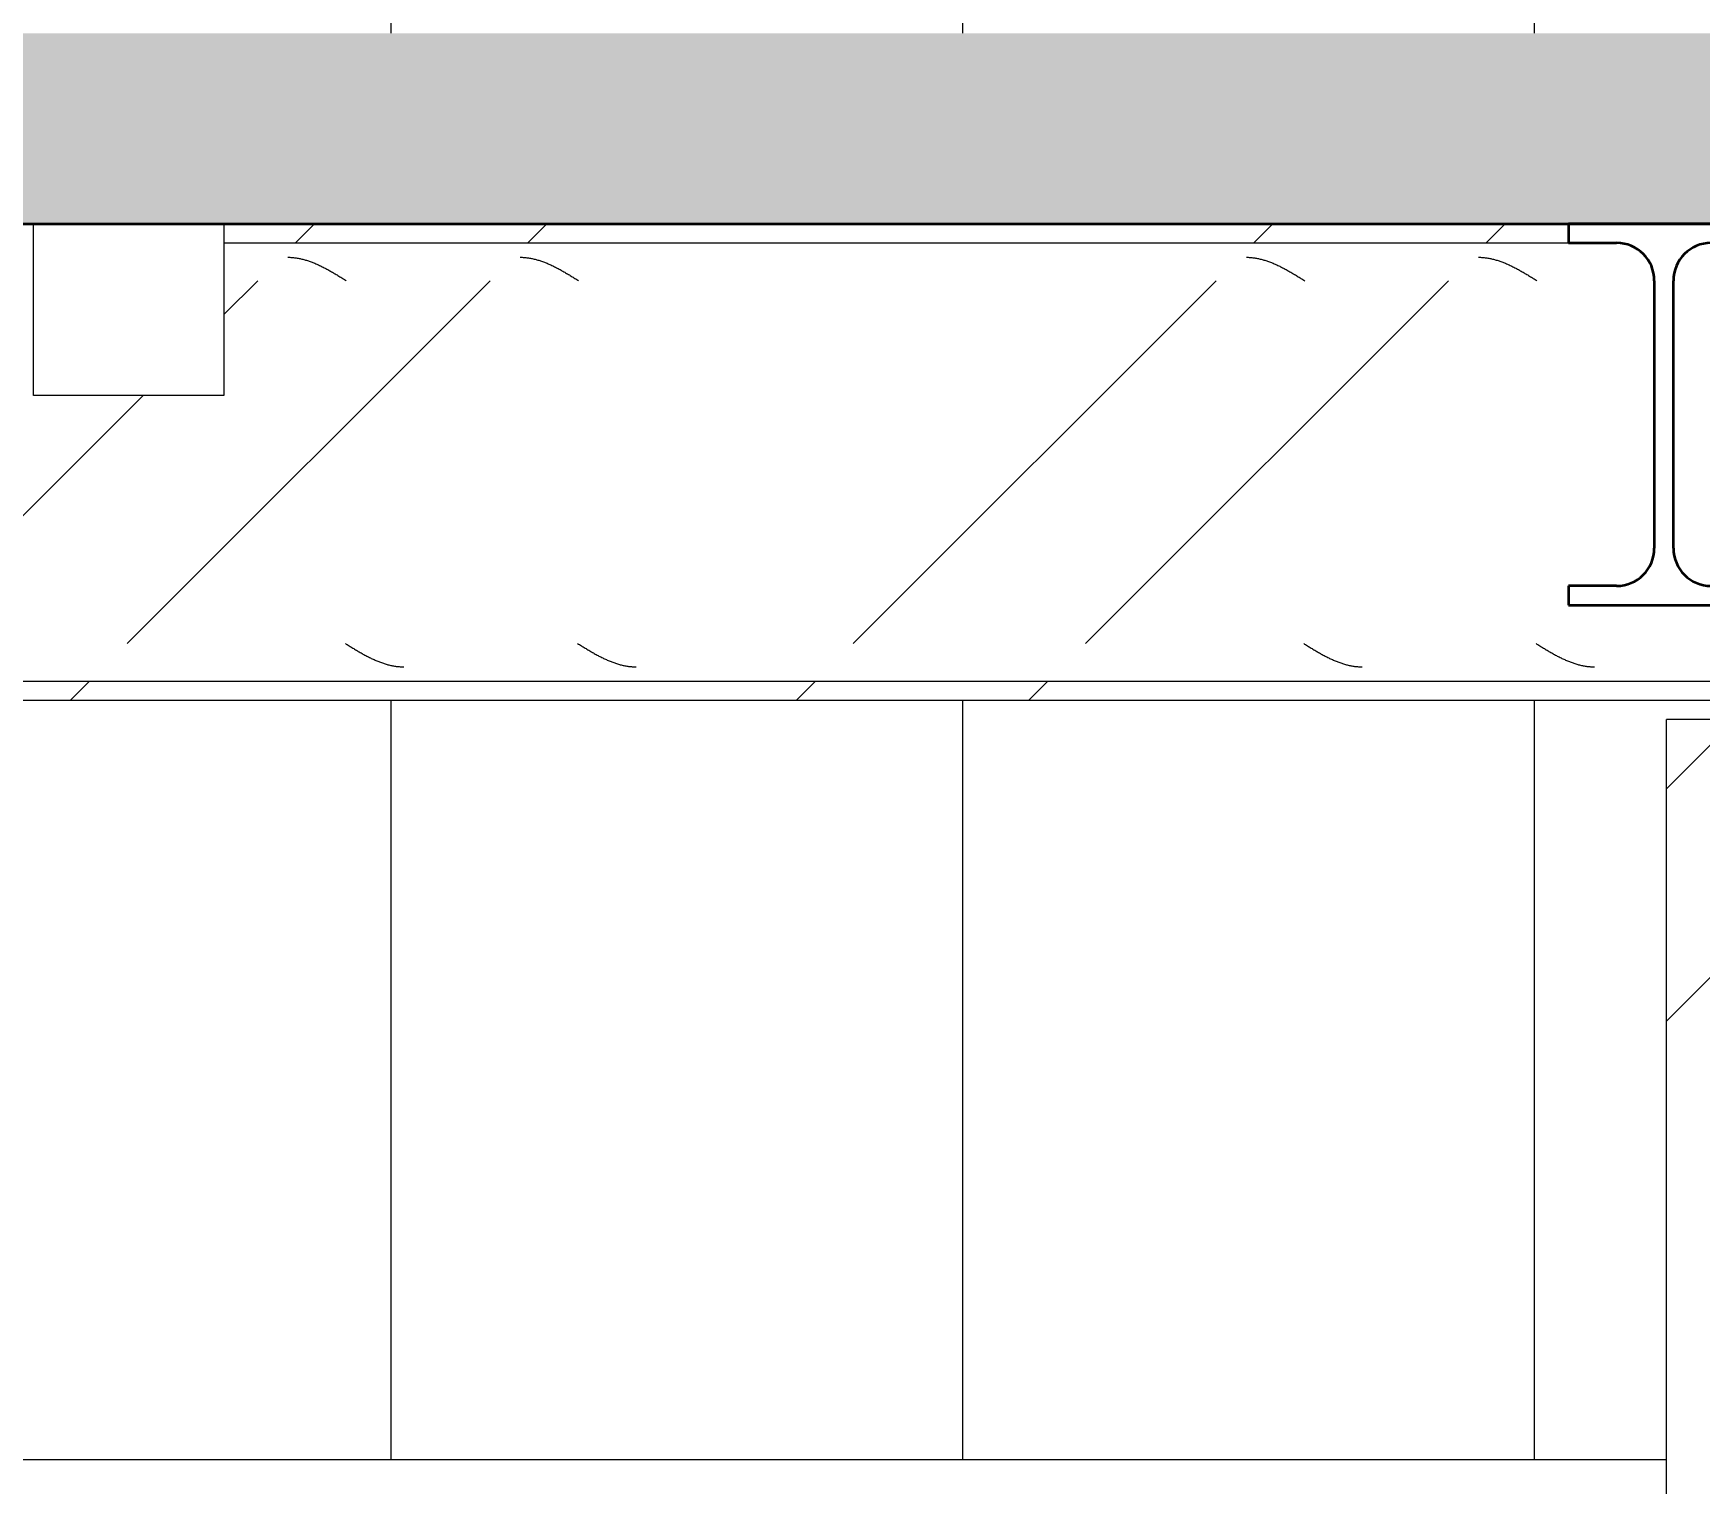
# Model space of a CAD drawing. Header units: centimetres. Extents: x 710 to 12582, y -437 to 1921.
# Drawn here: x 10196.1 to 10283.5, y 312.8 to 388.9 of the extents above; entities that cross this region are included whole.
import ezdxf

# ---------------------------------------------------------------- set-up
doc = ezdxf.new("R2010")
doc.units = ezdxf.units.CM
for name, color, linetype, lineweight in [('A-ANNO-DIMS', 7, 'Continuous', 9), ('A-ANNO-DIMS-100', 7, 'Continuous', 9), ('A-DOOR', 7, 'Continuous', 9), ('A-DOOR-FRAM', 7, 'Continuous', 9), ('A-FLOR', 7, 'Continuous', 9), ('A-FLOR-PATT', 7, 'Continuous', 35), ('A-WALL-PATT', 7, 'Continuous', 35), ('E-LITE-EQPM', 7, 'Continuous', 9), ('S-BEAM', 7, 'Continuous', 9), ('S-COLS', 7, 'Continuous', 9)]:
    doc.layers.add(name, color=color, linetype=linetype, lineweight=lineweight)
doc.styles.add('Century Gothic_1', font='GOTHIC.TTF', dxfattribs={"height": 15})
doc.dimstyles.new('FCA_N_Cotas_E100', dxfattribs={"dimscale": 30.48, "dimtxt": 15.662524, "dimasz": 0.492126, "dimexe": 0.656168, "dimexo": 0.656168, "dimgap": 0.032808, "dimtad": 1, "dimlfac": 0.01, "dimrnd": 0.01, "dimzin": 0, "dimdsep": 46, "dimtxsty": 'Century Gothic_1', "dimblk1": 'OBLIQUE', "dimblk2": 'OBLIQUE', "dimsah": 1, "dimcen": 0.09, "dimdle": 0.656168, "dimazin": 2, "dimtfac": 1, "dimtdec": 4, "dimtix": 1, "dimtmove": 0, "dimatfit": 3, "dimfxl": 1, "dimtvp": 1, "dimtolj": 1, "dimtzin": 0, "dimarcsym": 2})
pattern_1 = [(45, (-4995.467, 712), (-25.14472, 25.14472), []), (45, (-4995.467, 750.1), (-25.14472, 25.14472), [])]

# ---------------------------------------------------------------- blocks, each defined once
blk = doc.blocks.new('FP_23-Sección 5')
at = {"layer": 'S-BEAM', "color": 9, "true_color": 0xc0c0c0}
for p, q in [((-9620.853, 377.107), (-9620.805, 377.106)), ((-9620.805, 377.106), (-9620.756, 377.104)), ((-9620.756, 377.104), (-9620.707, 377.101)), ((-9620.707, 377.101), (-9620.659, 377.098)), ((-9620.659, 377.098), (-9620.61, 377.094)), ((-9620.61, 377.094), (-9620.562, 377.089)), ((-9620.562, 377.089), (-9620.513, 377.084)), ((-9620.513, 377.084), (-9620.464, 377.078)), ((-9620.464, 377.078), (-9620.416, 377.071)), ((-9620.416, 377.071), (-9620.367, 377.063)), ((-9620.367, 377.063), (-9620.319, 377.054)), ((-9620.319, 377.054), (-9620.27, 377.045)), ((-9620.27, 377.045), (-9620.221, 377.036)), ((-9620.221, 377.036), (-9620.173, 377.025)), ((-9620.173, 377.025), (-9620.124, 377.014)), ((-9620.124, 377.014), (-9620.076, 377.002)), ((-9620.076, 377.002), (-9620.027, 376.989)), ((-9620.027, 376.989), (-9619.978, 376.976)), ((-9619.978, 376.976), (-9619.93, 376.962)), ((-9619.93, 376.962), (-9619.881, 376.948)), ((-9619.881, 376.948), (-9619.833, 376.933)), ((-9619.833, 376.933), (-9619.784, 376.917)), ((-9619.784, 376.917), (-9619.735, 376.9)), ((-9619.735, 376.9), (-9619.687, 376.883)), ((-9619.687, 376.883), (-9619.638, 376.866)), ((-9608.664, 377.107), (-9608.615, 377.106)), ((-9608.615, 377.106), (-9608.567, 377.104)), ((-9608.567, 377.104), (-9608.518, 377.101)), ((-9608.518, 377.101), (-9608.469, 377.098)), ((-9608.469, 377.098), (-9608.421, 377.094)), ((-9608.421, 377.094), (-9608.372, 377.089)), ((-9608.372, 377.089), (-9608.324, 377.084)), ((-9608.324, 377.084), (-9608.275, 377.078)), ((-9608.275, 377.078), (-9608.226, 377.071)), ((-9608.226, 377.071), (-9608.178, 377.063)), ((-9608.178, 377.063), (-9608.129, 377.054)), ((-9608.129, 377.054), (-9608.081, 377.045)), ((-9608.081, 377.045), (-9608.032, 377.036)), ((-9608.032, 377.036), (-9607.983, 377.025)), ((-9607.983, 377.025), (-9607.935, 377.014)), ((-9607.935, 377.014), (-9607.886, 377.002)), ((-9607.886, 377.002), (-9607.838, 376.989)), ((-9607.838, 376.989), (-9607.789, 376.976)), ((-9607.789, 376.976), (-9607.74, 376.962)), ((-9607.74, 376.962), (-9607.692, 376.948)), ((-9607.692, 376.948), (-9607.643, 376.933)), ((-9607.643, 376.933), (-9607.595, 376.917)), ((-9607.595, 376.917), (-9607.546, 376.9)), ((-9607.546, 376.9), (-9607.497, 376.883)), ((-9607.497, 376.883), (-9607.449, 376.866)), ((-9570.564, 377.107), (-9570.515, 377.106)), ((-9570.515, 377.106), (-9570.467, 377.104)), ((-9570.467, 377.104), (-9570.418, 377.101)), ((-9570.418, 377.101), (-9570.369, 377.098)), ((-9570.369, 377.098), (-9570.321, 377.094)), ((-9570.321, 377.094), (-9570.272, 377.089)), ((-9570.272, 377.089), (-9570.224, 377.084)), ((-9570.224, 377.084), (-9570.175, 377.078)), ((-9570.175, 377.078), (-9570.126, 377.071)), ((-9570.126, 377.071), (-9570.078, 377.063)), ((-9570.078, 377.063), (-9570.029, 377.054)), ((-9570.029, 377.054), (-9569.981, 377.045)), ((-9569.981, 377.045), (-9569.932, 377.036)), ((-9569.932, 377.036), (-9569.883, 377.025)), ((-9569.883, 377.025), (-9569.835, 377.014)), ((-9569.835, 377.014), (-9569.786, 377.002)), ((-9569.786, 377.002), (-9569.738, 376.989)), ((-9569.738, 376.989), (-9569.689, 376.976)), ((-9569.689, 376.976), (-9569.64, 376.962)), ((-9569.64, 376.962), (-9569.592, 376.948)), ((-9569.592, 376.948), (-9569.543, 376.933)), ((-9569.543, 376.933), (-9569.495, 376.917)), ((-9569.495, 376.917), (-9569.446, 376.9)), ((-9569.446, 376.9), (-9569.397, 376.883)), ((-9569.397, 376.883), (-9569.349, 376.866)), ((-9558.374, 377.107), (-9558.326, 377.106)), ((-9558.326, 377.106), (-9558.277, 377.104)), ((-9558.277, 377.104), (-9558.229, 377.101)), ((-9558.229, 377.101), (-9558.18, 377.098)), ((-9558.18, 377.098), (-9558.131, 377.094)), ((-9558.131, 377.094), (-9558.083, 377.089)), ((-9558.083, 377.089), (-9558.034, 377.084)), ((-9558.034, 377.084), (-9557.986, 377.078)), ((-9557.986, 377.078), (-9557.937, 377.071)), ((-9557.937, 377.071), (-9557.888, 377.063)), ((-9557.888, 377.063), (-9557.84, 377.054)), ((-9557.84, 377.054), (-9557.791, 377.045)), ((-9557.791, 377.045), (-9557.743, 377.036)), ((-9557.743, 377.036), (-9557.694, 377.025)), ((-9557.694, 377.025), (-9557.645, 377.014)), ((-9557.645, 377.014), (-9557.597, 377.002)), ((-9557.597, 377.002), (-9557.548, 376.989)), ((-9557.548, 376.989), (-9557.5, 376.976)), ((-9557.5, 376.976), (-9557.451, 376.962)), ((-9557.451, 376.962), (-9557.402, 376.948)), ((-9557.402, 376.948), (-9557.354, 376.933)), ((-9557.354, 376.933), (-9557.305, 376.917)), ((-9557.305, 376.917), (-9557.257, 376.9)), ((-9557.257, 376.9), (-9557.208, 376.883)), ((-9557.208, 376.883), (-9557.159, 376.866)), ((-9619.638, 376.866), (-9619.59, 376.847)), ((-9619.59, 376.847), (-9619.541, 376.829)), ((-9619.541, 376.829), (-9619.492, 376.809)), ((-9619.492, 376.809), (-9619.444, 376.789)), ((-9619.444, 376.789), (-9619.395, 376.769)), ((-9619.395, 376.769), (-9619.347, 376.748)), ((-9619.347, 376.748), (-9619.298, 376.726)), ((-9619.298, 376.726), (-9619.25, 376.704)), ((-9619.25, 376.704), (-9619.201, 376.681)), ((-9619.201, 376.681), (-9619.152, 376.658)), ((-9619.152, 376.658), (-9619.104, 376.635)), ((-9619.104, 376.635), (-9619.055, 376.611)), ((-9619.055, 376.611), (-9619.007, 376.586)), ((-9619.007, 376.586), (-9618.958, 376.561)), ((-9618.958, 376.561), (-9618.909, 376.536)), ((-9618.909, 376.536), (-9618.861, 376.51)), ((-9618.861, 376.51), (-9618.812, 376.484)), ((-9618.812, 376.484), (-9618.764, 376.458)), ((-9618.764, 376.458), (-9618.715, 376.431)), ((-9618.715, 376.431), (-9618.666, 376.404)), ((-9618.666, 376.404), (-9618.618, 376.377)), ((-9618.618, 376.377), (-9618.569, 376.349)), ((-9618.569, 376.349), (-9618.521, 376.321)), ((-9618.521, 376.321), (-9618.472, 376.293)), ((-9618.472, 376.293), (-9618.423, 376.264)), ((-9618.423, 376.264), (-9618.375, 376.235)), ((-9618.375, 376.235), (-9618.326, 376.206)), ((-9618.326, 376.206), (-9618.278, 376.177)), ((-9618.278, 376.177), (-9618.229, 376.148)), ((-9618.229, 376.148), (-9618.18, 376.119)), ((-9618.18, 376.119), (-9618.132, 376.089)), ((-9618.132, 376.089), (-9618.083, 376.059)), ((-9618.083, 376.059), (-9618.035, 376.029)), ((-9618.035, 376.029), (-9617.986, 375.999)), ((-9617.986, 375.999), (-9617.937, 375.969)), ((-9607.449, 376.866), (-9607.4, 376.847)), ((-9607.4, 376.847), (-9607.352, 376.829)), ((-9607.352, 376.829), (-9607.303, 376.809)), ((-9607.303, 376.809), (-9607.254, 376.789)), ((-9607.254, 376.789), (-9607.206, 376.769)), ((-9607.206, 376.769), (-9607.157, 376.748)), ((-9607.157, 376.748), (-9607.109, 376.726)), ((-9607.109, 376.726), (-9607.06, 376.704)), ((-9607.06, 376.704), (-9607.011, 376.681)), ((-9607.011, 376.681), (-9606.963, 376.658)), ((-9606.963, 376.658), (-9606.914, 376.635)), ((-9606.914, 376.635), (-9606.866, 376.611)), ((-9606.866, 376.611), (-9606.817, 376.586)), ((-9606.817, 376.586), (-9606.768, 376.561)), ((-9606.768, 376.561), (-9606.72, 376.536)), ((-9606.72, 376.536), (-9606.671, 376.51)), ((-9606.671, 376.51), (-9606.623, 376.484)), ((-9606.623, 376.484), (-9606.574, 376.458)), ((-9606.574, 376.458), (-9606.526, 376.431)), ((-9606.526, 376.431), (-9606.477, 376.404)), ((-9606.477, 376.404), (-9606.428, 376.377)), ((-9606.428, 376.377), (-9606.38, 376.349)), ((-9606.38, 376.349), (-9606.331, 376.321)), ((-9606.331, 376.321), (-9606.283, 376.293)), ((-9606.283, 376.293), (-9606.234, 376.264)), ((-9606.234, 376.264), (-9606.185, 376.235)), ((-9606.185, 376.235), (-9606.137, 376.206)), ((-9606.137, 376.206), (-9606.088, 376.177)), ((-9606.088, 376.177), (-9606.04, 376.148)), ((-9606.04, 376.148), (-9605.991, 376.119)), ((-9605.991, 376.119), (-9605.942, 376.089)), ((-9605.942, 376.089), (-9605.894, 376.059)), ((-9605.894, 376.059), (-9605.845, 376.029)), ((-9605.845, 376.029), (-9605.797, 375.999)), ((-9605.797, 375.999), (-9605.748, 375.969)), ((-9569.349, 376.866), (-9569.3, 376.847)), ((-9569.3, 376.847), (-9569.252, 376.829)), ((-9569.252, 376.829), (-9569.203, 376.809)), ((-9569.203, 376.809), (-9569.154, 376.789)), ((-9569.154, 376.789), (-9569.106, 376.769)), ((-9569.106, 376.769), (-9569.057, 376.748)), ((-9569.057, 376.748), (-9569.009, 376.726)), ((-9569.009, 376.726), (-9568.96, 376.704)), ((-9568.96, 376.704), (-9568.911, 376.681)), ((-9568.911, 376.681), (-9568.863, 376.658)), ((-9568.863, 376.658), (-9568.814, 376.635)), ((-9568.814, 376.635), (-9568.766, 376.611)), ((-9568.766, 376.611), (-9568.717, 376.586)), ((-9568.717, 376.586), (-9568.668, 376.561)), ((-9568.668, 376.561), (-9568.62, 376.536)), ((-9568.62, 376.536), (-9568.571, 376.51)), ((-9568.571, 376.51), (-9568.523, 376.484)), ((-9568.523, 376.484), (-9568.474, 376.458)), ((-9568.474, 376.458), (-9568.426, 376.431)), ((-9568.426, 376.431), (-9568.377, 376.404)), ((-9568.377, 376.404), (-9568.328, 376.377)), ((-9568.328, 376.377), (-9568.28, 376.349)), ((-9568.28, 376.349), (-9568.231, 376.321)), ((-9568.231, 376.321), (-9568.183, 376.293)), ((-9568.183, 376.293), (-9568.134, 376.264)), ((-9568.134, 376.264), (-9568.085, 376.235)), ((-9568.085, 376.235), (-9568.037, 376.206)), ((-9568.037, 376.206), (-9567.988, 376.177)), ((-9567.988, 376.177), (-9567.94, 376.148)), ((-9567.94, 376.148), (-9567.891, 376.119)), ((-9567.891, 376.119), (-9567.842, 376.089)), ((-9567.842, 376.089), (-9567.794, 376.059)), ((-9567.794, 376.059), (-9567.745, 376.029)), ((-9567.745, 376.029), (-9567.697, 375.999)), ((-9567.697, 375.999), (-9567.648, 375.969)), ((-9557.159, 376.866), (-9557.111, 376.847)), ((-9557.111, 376.847), (-9557.062, 376.829)), ((-9557.062, 376.829), (-9557.014, 376.809)), ((-9557.014, 376.809), (-9556.965, 376.789)), ((-9556.965, 376.789), (-9556.916, 376.769)), ((-9556.916, 376.769), (-9556.868, 376.748)), ((-9556.868, 376.748), (-9556.819, 376.726)), ((-9556.819, 376.726), (-9556.771, 376.704)), ((-9556.771, 376.704), (-9556.722, 376.681)), ((-9556.722, 376.681), (-9556.673, 376.658)), ((-9556.673, 376.658), (-9556.625, 376.635)), ((-9556.625, 376.635), (-9556.576, 376.611)), ((-9556.576, 376.611), (-9556.528, 376.586)), ((-9556.528, 376.586), (-9556.479, 376.561)), ((-9556.479, 376.561), (-9556.43, 376.536)), ((-9556.43, 376.536), (-9556.382, 376.51)), ((-9556.382, 376.51), (-9556.333, 376.484)), ((-9556.333, 376.484), (-9556.285, 376.458)), ((-9556.285, 376.458), (-9556.236, 376.431)), ((-9556.236, 376.431), (-9556.187, 376.404)), ((-9556.187, 376.404), (-9556.139, 376.377)), ((-9556.139, 376.377), (-9556.09, 376.349)), ((-9556.09, 376.349), (-9556.042, 376.321)), ((-9556.042, 376.321), (-9555.993, 376.293)), ((-9555.993, 376.293), (-9555.944, 376.264)), ((-9555.944, 376.264), (-9555.896, 376.235)), ((-9555.896, 376.235), (-9555.847, 376.206)), ((-9555.847, 376.206), (-9555.799, 376.177)), ((-9555.799, 376.177), (-9555.75, 376.148)), ((-9555.75, 376.148), (-9555.702, 376.119)), ((-9555.702, 376.119), (-9555.653, 376.089)), ((-9555.653, 376.089), (-9555.604, 376.059)), ((-9555.604, 376.059), (-9555.556, 376.029)), ((-9555.556, 376.029), (-9555.507, 375.999)), ((-9555.507, 375.999), (-9555.459, 375.969)), ((-9617.937, 375.969), (-9617.889, 375.939)), ((-9617.889, 375.939), (-9617.84, 375.909)), ((-9617.84, 375.909), (-9617.792, 375.879)), ((-9605.748, 375.969), (-9605.699, 375.939)), ((-9605.699, 375.939), (-9605.651, 375.909)), ((-9605.651, 375.909), (-9605.602, 375.879)), ((-9567.648, 375.969), (-9567.599, 375.939)), ((-9567.599, 375.939), (-9567.551, 375.909)), ((-9567.551, 375.909), (-9567.502, 375.879)), ((-9555.459, 375.969), (-9555.41, 375.939)), ((-9555.41, 375.939), (-9555.361, 375.909)), ((-9555.361, 375.909), (-9555.313, 375.879))]:
    blk.add_line(p, q, dxfattribs=at)
blk = doc.blocks.new('FP_24-Sección 5')
at = {"layer": 'S-BEAM', "color": 9, "true_color": 0xc0c0c0}
for p, q in [((-9617.842, 356.839), (-9617.793, 356.809)), ((-9617.793, 356.809), (-9617.745, 356.779)), ((-9617.745, 356.779), (-9617.696, 356.748)), ((-9605.653, 356.839), (-9605.604, 356.809)), ((-9605.604, 356.809), (-9605.555, 356.779)), ((-9605.555, 356.779), (-9605.507, 356.748)), ((-9567.553, 356.839), (-9567.504, 356.809)), ((-9567.504, 356.809), (-9567.455, 356.779)), ((-9567.455, 356.779), (-9567.407, 356.748)), ((-9555.363, 356.839), (-9555.315, 356.809)), ((-9555.315, 356.809), (-9555.266, 356.779)), ((-9555.266, 356.779), (-9555.217, 356.748)), ((-9617.696, 356.748), (-9617.648, 356.718)), ((-9617.648, 356.718), (-9617.599, 356.688)), ((-9617.599, 356.688), (-9617.55, 356.659)), ((-9617.55, 356.659), (-9617.502, 356.629)), ((-9617.502, 356.629), (-9617.453, 356.599)), ((-9617.453, 356.599), (-9617.405, 356.57)), ((-9617.405, 356.57), (-9617.356, 356.54)), ((-9617.356, 356.54), (-9617.307, 356.511)), ((-9617.307, 356.511), (-9617.259, 356.482)), ((-9617.259, 356.482), (-9617.21, 356.453)), ((-9617.21, 356.453), (-9617.162, 356.425)), ((-9617.162, 356.425), (-9617.113, 356.397)), ((-9617.113, 356.397), (-9617.064, 356.369)), ((-9617.064, 356.369), (-9617.016, 356.341)), ((-9617.016, 356.341), (-9616.967, 356.314)), ((-9616.967, 356.314), (-9616.919, 356.286)), ((-9616.919, 356.286), (-9616.87, 356.26)), ((-9616.87, 356.26), (-9616.822, 356.233)), ((-9616.822, 356.233), (-9616.773, 356.207)), ((-9616.773, 356.207), (-9616.724, 356.182)), ((-9616.724, 356.182), (-9616.676, 356.156)), ((-9616.676, 356.156), (-9616.627, 356.131)), ((-9616.627, 356.131), (-9616.579, 356.107)), ((-9616.579, 356.107), (-9616.53, 356.083)), ((-9616.53, 356.083), (-9616.481, 356.059)), ((-9616.481, 356.059), (-9616.433, 356.036)), ((-9616.433, 356.036), (-9616.384, 356.014)), ((-9616.384, 356.014), (-9616.336, 355.992)), ((-9616.336, 355.992), (-9616.287, 355.97)), ((-9616.287, 355.97), (-9616.238, 355.949)), ((-9616.238, 355.949), (-9616.19, 355.929)), ((-9616.19, 355.929), (-9616.141, 355.909)), ((-9616.141, 355.909), (-9616.093, 355.889)), ((-9616.093, 355.889), (-9616.044, 355.87)), ((-9605.507, 356.748), (-9605.458, 356.718)), ((-9605.458, 356.718), (-9605.41, 356.688)), ((-9605.41, 356.688), (-9605.361, 356.659)), ((-9605.361, 356.659), (-9605.312, 356.629)), ((-9605.312, 356.629), (-9605.264, 356.599)), ((-9605.264, 356.599), (-9605.215, 356.57)), ((-9605.215, 356.57), (-9605.167, 356.54)), ((-9605.167, 356.54), (-9605.118, 356.511)), ((-9605.118, 356.511), (-9605.069, 356.482)), ((-9605.069, 356.482), (-9605.021, 356.453)), ((-9605.021, 356.453), (-9604.972, 356.425)), ((-9604.972, 356.425), (-9604.924, 356.397)), ((-9604.924, 356.397), (-9604.875, 356.369)), ((-9604.875, 356.369), (-9604.826, 356.341)), ((-9604.826, 356.341), (-9604.778, 356.314)), ((-9604.778, 356.314), (-9604.729, 356.286)), ((-9604.729, 356.286), (-9604.681, 356.26)), ((-9604.681, 356.26), (-9604.632, 356.233)), ((-9604.632, 356.233), (-9604.583, 356.207)), ((-9604.583, 356.207), (-9604.535, 356.182)), ((-9604.535, 356.182), (-9604.486, 356.156)), ((-9604.486, 356.156), (-9604.438, 356.131)), ((-9604.438, 356.131), (-9604.389, 356.107)), ((-9604.389, 356.107), (-9604.34, 356.083)), ((-9604.34, 356.083), (-9604.292, 356.059)), ((-9604.292, 356.059), (-9604.243, 356.036)), ((-9604.243, 356.036), (-9604.195, 356.014)), ((-9604.195, 356.014), (-9604.146, 355.992)), ((-9604.146, 355.992), (-9604.098, 355.97)), ((-9604.098, 355.97), (-9604.049, 355.949)), ((-9604.049, 355.949), (-9604, 355.929)), ((-9604, 355.929), (-9603.952, 355.909)), ((-9603.952, 355.909), (-9603.903, 355.889)), ((-9603.903, 355.889), (-9603.855, 355.87)), ((-9567.407, 356.748), (-9567.358, 356.718)), ((-9567.358, 356.718), (-9567.31, 356.688)), ((-9567.31, 356.688), (-9567.261, 356.659)), ((-9567.261, 356.659), (-9567.212, 356.629)), ((-9567.212, 356.629), (-9567.164, 356.599)), ((-9567.164, 356.599), (-9567.115, 356.57)), ((-9567.115, 356.57), (-9567.067, 356.54)), ((-9567.067, 356.54), (-9567.018, 356.511)), ((-9567.018, 356.511), (-9566.969, 356.482)), ((-9566.969, 356.482), (-9566.921, 356.453)), ((-9566.921, 356.453), (-9566.872, 356.425)), ((-9566.872, 356.425), (-9566.824, 356.397)), ((-9566.824, 356.397), (-9566.775, 356.369)), ((-9566.775, 356.369), (-9566.726, 356.341)), ((-9566.726, 356.341), (-9566.678, 356.314)), ((-9566.678, 356.314), (-9566.629, 356.286)), ((-9566.629, 356.286), (-9566.581, 356.26)), ((-9566.581, 356.26), (-9566.532, 356.233)), ((-9566.532, 356.233), (-9566.483, 356.207)), ((-9566.483, 356.207), (-9566.435, 356.182)), ((-9566.435, 356.182), (-9566.386, 356.156)), ((-9566.386, 356.156), (-9566.338, 356.131)), ((-9566.338, 356.131), (-9566.289, 356.107)), ((-9566.289, 356.107), (-9566.24, 356.083)), ((-9566.24, 356.083), (-9566.192, 356.059)), ((-9566.192, 356.059), (-9566.143, 356.036)), ((-9566.143, 356.036), (-9566.095, 356.014)), ((-9566.095, 356.014), (-9566.046, 355.992)), ((-9566.046, 355.992), (-9565.998, 355.97)), ((-9565.998, 355.97), (-9565.949, 355.949)), ((-9565.949, 355.949), (-9565.9, 355.929)), ((-9565.9, 355.929), (-9565.852, 355.909)), ((-9565.852, 355.909), (-9565.803, 355.889)), ((-9565.803, 355.889), (-9565.755, 355.87)), ((-9555.217, 356.748), (-9555.169, 356.718)), ((-9555.169, 356.718), (-9555.12, 356.688)), ((-9555.12, 356.688), (-9555.072, 356.659)), ((-9555.072, 356.659), (-9555.023, 356.629)), ((-9555.023, 356.629), (-9554.974, 356.599)), ((-9554.974, 356.599), (-9554.926, 356.57)), ((-9554.926, 356.57), (-9554.877, 356.54)), ((-9554.877, 356.54), (-9554.829, 356.511)), ((-9554.829, 356.511), (-9554.78, 356.482)), ((-9554.78, 356.482), (-9554.731, 356.453)), ((-9554.731, 356.453), (-9554.683, 356.425)), ((-9554.683, 356.425), (-9554.634, 356.397)), ((-9554.634, 356.397), (-9554.586, 356.369)), ((-9554.586, 356.369), (-9554.537, 356.341)), ((-9554.537, 356.341), (-9554.488, 356.314)), ((-9554.488, 356.314), (-9554.44, 356.286)), ((-9554.44, 356.286), (-9554.391, 356.26)), ((-9554.391, 356.26), (-9554.343, 356.233)), ((-9554.343, 356.233), (-9554.294, 356.207)), ((-9554.294, 356.207), (-9554.245, 356.182)), ((-9554.245, 356.182), (-9554.197, 356.156)), ((-9554.197, 356.156), (-9554.148, 356.131)), ((-9554.148, 356.131), (-9554.1, 356.107)), ((-9554.1, 356.107), (-9554.051, 356.083)), ((-9554.051, 356.083), (-9554.002, 356.059)), ((-9554.002, 356.059), (-9553.954, 356.036)), ((-9553.954, 356.036), (-9553.905, 356.014)), ((-9553.905, 356.014), (-9553.857, 355.992)), ((-9553.857, 355.992), (-9553.808, 355.97)), ((-9553.808, 355.97), (-9553.759, 355.949)), ((-9553.759, 355.949), (-9553.711, 355.929)), ((-9553.711, 355.929), (-9553.662, 355.909)), ((-9553.662, 355.909), (-9553.614, 355.889)), ((-9553.614, 355.889), (-9553.565, 355.87)), ((-9616.044, 355.87), (-9615.995, 355.852)), ((-9615.995, 355.852), (-9615.947, 355.834)), ((-9615.947, 355.834), (-9615.898, 355.817)), ((-9615.898, 355.817), (-9615.85, 355.801)), ((-9615.85, 355.801), (-9615.801, 355.785)), ((-9615.801, 355.785), (-9615.752, 355.77)), ((-9615.752, 355.77), (-9615.704, 355.755)), ((-9615.704, 355.755), (-9615.655, 355.741)), ((-9615.655, 355.741), (-9615.607, 355.728)), ((-9615.607, 355.728), (-9615.558, 355.716)), ((-9615.558, 355.716), (-9615.509, 355.704)), ((-9615.509, 355.704), (-9615.461, 355.693)), ((-9615.461, 355.693), (-9615.412, 355.682)), ((-9615.412, 355.682), (-9615.364, 355.672)), ((-9615.364, 355.672), (-9615.315, 355.663)), ((-9615.315, 355.663), (-9615.266, 355.655)), ((-9615.266, 355.655), (-9615.218, 355.647)), ((-9615.218, 355.647), (-9615.169, 355.64)), ((-9615.169, 355.64), (-9615.121, 355.634)), ((-9615.121, 355.634), (-9615.072, 355.628)), ((-9615.072, 355.628), (-9615.023, 355.624)), ((-9615.023, 355.624), (-9614.975, 355.619)), ((-9614.975, 355.619), (-9614.926, 355.616)), ((-9614.926, 355.616), (-9614.878, 355.614)), ((-9614.878, 355.614), (-9614.829, 355.612)), ((-9614.829, 355.612), (-9614.78, 355.611)), ((-9603.855, 355.87), (-9603.806, 355.852)), ((-9603.806, 355.852), (-9603.757, 355.834)), ((-9603.757, 355.834), (-9603.709, 355.817)), ((-9603.709, 355.817), (-9603.66, 355.801)), ((-9603.66, 355.801), (-9603.612, 355.785)), ((-9603.612, 355.785), (-9603.563, 355.77)), ((-9603.563, 355.77), (-9603.514, 355.755)), ((-9603.514, 355.755), (-9603.466, 355.741)), ((-9603.466, 355.741), (-9603.417, 355.728)), ((-9603.417, 355.728), (-9603.369, 355.716)), ((-9603.369, 355.716), (-9603.32, 355.704)), ((-9603.32, 355.704), (-9603.271, 355.693)), ((-9603.271, 355.693), (-9603.223, 355.682)), ((-9603.223, 355.682), (-9603.174, 355.672)), ((-9603.174, 355.672), (-9603.126, 355.663)), ((-9603.126, 355.663), (-9603.077, 355.655)), ((-9603.077, 355.655), (-9603.028, 355.647)), ((-9603.028, 355.647), (-9602.98, 355.64)), ((-9602.98, 355.64), (-9602.931, 355.634)), ((-9602.931, 355.634), (-9602.883, 355.628)), ((-9602.883, 355.628), (-9602.834, 355.624)), ((-9602.834, 355.624), (-9602.785, 355.619)), ((-9602.785, 355.619), (-9602.737, 355.616)), ((-9602.737, 355.616), (-9602.688, 355.614)), ((-9602.688, 355.614), (-9602.64, 355.612)), ((-9602.64, 355.612), (-9602.591, 355.611)), ((-9565.755, 355.87), (-9565.706, 355.852)), ((-9565.706, 355.852), (-9565.657, 355.834)), ((-9565.657, 355.834), (-9565.609, 355.817)), ((-9565.609, 355.817), (-9565.56, 355.801)), ((-9565.56, 355.801), (-9565.512, 355.785)), ((-9565.512, 355.785), (-9565.463, 355.77)), ((-9565.463, 355.77), (-9565.414, 355.755)), ((-9565.414, 355.755), (-9565.366, 355.741)), ((-9565.366, 355.741), (-9565.317, 355.728)), ((-9565.317, 355.728), (-9565.269, 355.716)), ((-9565.269, 355.716), (-9565.22, 355.704)), ((-9565.22, 355.704), (-9565.171, 355.693)), ((-9565.171, 355.693), (-9565.123, 355.682)), ((-9565.123, 355.682), (-9565.074, 355.672)), ((-9565.074, 355.672), (-9565.026, 355.663)), ((-9565.026, 355.663), (-9564.977, 355.655)), ((-9564.977, 355.655), (-9564.928, 355.647)), ((-9564.928, 355.647), (-9564.88, 355.64)), ((-9564.88, 355.64), (-9564.831, 355.634)), ((-9564.831, 355.634), (-9564.783, 355.628)), ((-9564.783, 355.628), (-9564.734, 355.624)), ((-9564.734, 355.624), (-9564.685, 355.619)), ((-9564.685, 355.619), (-9564.637, 355.616)), ((-9564.637, 355.616), (-9564.588, 355.614)), ((-9564.588, 355.614), (-9564.54, 355.612)), ((-9564.54, 355.612), (-9564.491, 355.611)), ((-9553.565, 355.87), (-9553.517, 355.852)), ((-9553.517, 355.852), (-9553.468, 355.834)), ((-9553.468, 355.834), (-9553.419, 355.817)), ((-9553.419, 355.817), (-9553.371, 355.801)), ((-9553.371, 355.801), (-9553.322, 355.785)), ((-9553.322, 355.785), (-9553.274, 355.77)), ((-9553.274, 355.77), (-9553.225, 355.755)), ((-9553.225, 355.755), (-9553.176, 355.741)), ((-9553.176, 355.741), (-9553.128, 355.728)), ((-9553.128, 355.728), (-9553.079, 355.716)), ((-9553.079, 355.716), (-9553.031, 355.704)), ((-9553.031, 355.704), (-9552.982, 355.693)), ((-9552.982, 355.693), (-9552.933, 355.682)), ((-9552.933, 355.682), (-9552.885, 355.672)), ((-9552.885, 355.672), (-9552.836, 355.663)), ((-9552.836, 355.663), (-9552.788, 355.655)), ((-9552.788, 355.655), (-9552.739, 355.647)), ((-9552.739, 355.647), (-9552.69, 355.64)), ((-9552.69, 355.64), (-9552.642, 355.634)), ((-9552.642, 355.634), (-9552.593, 355.628)), ((-9552.593, 355.628), (-9552.545, 355.624)), ((-9552.545, 355.624), (-9552.496, 355.619)), ((-9552.496, 355.619), (-9552.447, 355.616)), ((-9552.447, 355.616), (-9552.399, 355.614)), ((-9552.399, 355.614), (-9552.35, 355.612)), ((-9552.35, 355.612), (-9552.302, 355.611))]:
    blk.add_line(p, q, dxfattribs=at)
blk = doc.blocks.new('M_W Shapes - 150 x 250-1741827-Sección 5')
at = {"layer": 'S-BEAM', "true_color": 0xc0c0c0}
h = blk.add_hatch(dxfattribs=at)
h.set_pattern_fill('FP_11', color=9, style=0, pattern_type=2)
h.set_pattern_definition(pattern_1)
h.paths.add_polyline_path([(-9624.216, 377.859), (-9553.656, 377.859), (-9553.656, 378.859), (-9624.216, 378.859)])
h.paths.add_polyline_path([(-9804.065, 377.859), (-9686.977, 377.859), (-9686.977, 378.859), (-9805.297, 378.859), (-9805.297, 377.859)])
h.paths.add_polyline_path([(-9432.893, 377.859), (-9432.893, 378.859), (-9543.656, 378.859), (-9543.656, 377.859), (-9472.208, 377.859)])
h.paths.add_polyline_path([(-9676.977, 377.859), (-9634.216, 377.859), (-9634.216, 378.859), (-9676.977, 378.859)])
h = blk.add_hatch(dxfattribs=at)
h.set_pattern_fill('FP_11', color=9, style=0, pattern_type=2)
h.set_pattern_definition(pattern_1)
h.paths.add_polyline_path([(-9432.893, 356.839), (-9425.337, 356.839), (-9425.337, 370.461), (-9432.893, 374.779), (-9432.893, 375.879), (-9548.156, 375.879), (-9548.156, 361.839), (-9547.576, 360.439), (-9546.176, 359.859), (-9543.656, 359.859), (-9543.656, 358.859), (-9553.656, 358.859), (-9553.656, 359.859), (-9551.136, 359.859), (-9549.736, 360.439), (-9549.156, 361.839), (-9549.156, 375.879), (-9624.216, 375.879), (-9624.216, 369.859), (-9634.216, 369.859), (-9634.216, 375.879), (-9681.477, 375.879), (-9681.477, 361.839), (-9680.897, 360.439), (-9679.497, 359.859), (-9676.977, 359.859), (-9676.977, 358.859), (-9686.977, 358.859), (-9686.977, 359.859), (-9684.457, 359.859), (-9683.057, 360.439), (-9682.477, 361.839), (-9682.477, 375.879), (-9805.297, 375.879), (-9805.297, 356.839), (-9472.208, 356.839)])
h = blk.add_hatch(dxfattribs=at)
h.set_pattern_fill('FP_11', color=9, style=0, pattern_type=2)
h.set_pattern_definition(pattern_1)
h.paths.add_polyline_path([(-9432.893, 353.859), (-9425.337, 353.859), (-9425.337, 354.859), (-9805.297, 354.859), (-9805.297, 353.859), (-9472.208, 353.859)])
at = {"layer": 'S-BEAM'}
for p, q in [((-9624.216, 377.859), (-9553.656, 377.859)), ((-9805.297, 354.859), (-9425.337, 354.859)), ((-9805.297, 353.859), (-9425.337, 353.859))]:
    blk.add_line(p, q, dxfattribs=at)
for name in ['FP_23-Sección 5', 'FP_24-Sección 5']:
    blk.add_blockref(name, (0, 0), dxfattribs=at)
blk = doc.blocks.new('M_W Shapes - 150 x 200-V29-Sección 5')
at = {"layer": 'S-BEAM', "true_color": 0xc0c0c0}
h = blk.add_hatch(dxfattribs=at)
h.set_pattern_fill('FP_11', color=9, style=0, pattern_type=2)
h.set_pattern_definition(pattern_1)
h.paths.add_polyline_path([(-9553.656, 358.859), (-9543.656, 358.859), (-9543.656, 359.859), (-9546.176, 359.859), (-9547.576, 360.439), (-9548.156, 361.839), (-9548.156, 375.879), (-9547.576, 377.279), (-9546.176, 377.859), (-9543.656, 377.859), (-9543.656, 378.859), (-9553.656, 378.859), (-9553.656, 377.859), (-9551.136, 377.859), (-9549.736, 377.279), (-9549.156, 375.879), (-9549.156, 361.839), (-9549.736, 360.439), (-9551.136, 359.859), (-9553.656, 359.859)])
at = {"layer": 'S-BEAM', "lineweight": 35}
for p, q in [((-9543.656, 378.859), (-9553.656, 378.859)), ((-9553.656, 378.859), (-9553.656, 377.859)), ((-9543.656, 377.859), (-9543.656, 378.859)), ((-9553.656, 377.859), (-9551.136, 377.859)), ((-9546.176, 377.859), (-9543.656, 377.859)), ((-9549.156, 375.879), (-9549.156, 361.839)), ((-9548.156, 361.839), (-9548.156, 375.879)), ((-9551.136, 359.859), (-9553.656, 359.859)), ((-9553.656, 359.859), (-9553.656, 358.859)), ((-9543.656, 359.859), (-9546.176, 359.859)), ((-9543.656, 358.859), (-9543.656, 359.859)), ((-9553.656, 358.859), (-9543.656, 358.859))]:
    blk.add_line(p, q, dxfattribs=at)
for centre, start, end in [((-9551.136, 375.879), 0, 90), ((-9546.176, 375.879), 90, 180), ((-9551.136, 361.839), 270, 0), ((-9546.176, 361.839), 180, 270)]:
    blk.add_arc(centre, 1.98, start, end, dxfattribs=at)
blk = doc.blocks.new('UC-Perfil universal-Pilar - 200 x 200-1745595-Sección 5')
at = {"layer": 'S-COLS', "true_color": 0xc0c0c0}
h = blk.add_hatch(dxfattribs=at)
h.set_pattern_fill('FP_11', color=9, style=0, pattern_type=2)
h.set_pattern_definition(pattern_1)
h.paths.add_polyline_path([(-9543.321, 94), (-9528.523, 94), (-9528.523, 352.859), (-9548.523, 352.859), (-9548.523, 94)])
at = {"layer": 'S-COLS'}
for p in [(-9548.523, 94), (-9528.523, 352.859)]:
    blk.add_line(p, (-9548.523, 352.859), dxfattribs=at)
blk = doc.blocks.new('PQ_RVR_EST-01_ZZ_ZZ_MO_T_A_rvt-2-Sección 5')
at = {"layer": 'A-FLOR-PATT', "lineweight": 9, "true_color": 0x9a9a9a}
blk.add_hatch(color=253, dxfattribs=at).paths.add_polyline_path([(-9412.948, 378.859), (-9405.334, 378.859), (-9405.334, 388.859), (-9825.299, 388.859), (-9825.299, 378.859), (-9424.8, 378.859)])
at = {"layer": 'A-FLOR', "lineweight": 35}
blk.add_line((-9825.299, 378.859), (-9405.334, 378.859), dxfattribs=at)
at = {"layer": 'S-BEAM', "lineweight": 9}
for name in ['M_W Shapes - 150 x 250-1741827-Sección 5', 'M_W Shapes - 150 x 200-V29-Sección 5']:
    blk.add_blockref(name, (0, 0), dxfattribs=at)
at = {"layer": 'S-COLS', "lineweight": 9}
blk.add_blockref('UC-Perfil universal-Pilar - 200 x 200-1745595-Sección 5', (0, 0), dxfattribs=at)
blk = doc.blocks.new('M_Strip Lighting Fixtures - 1200 1 Lamp - 120-1744011-Sección 5')
at = {"layer": 'E-LITE-EQPM'}
for p, q in [((-9634.216, 369.859), (-9634.216, 378.859)), ((-9624.216, 378.859), (-9624.216, 369.859)), ((-9624.216, 369.859), (-9634.216, 369.859))]:
    blk.add_line(p, q, dxfattribs=at)
blk = doc.blocks.new('PQ_RVR_MEP-01_ZZ_ZZ_MO_T_A_rvt-2-Sección 5')
at = {"layer": 'E-LITE-EQPM', "lineweight": 9}
blk.add_blockref('M_Strip Lighting Fixtures - 1200 1 Lamp - 120-1744011-Sección 5', (0, 0), dxfattribs=at)
blk = doc.blocks.new('M_Door-Passage-Single-Cold_Room - 900 x 2100mm-1440985-Sección 5')
at = {"layer": 'A-DOOR-FRAM'}
blk.add_line((-9548.523, 314), (-9648.523, 314), dxfattribs=at)
blk = doc.blocks.new('DIMBLOCK27-Sección 5')
at = {"layer": 'A-ANNO-DIMS-100', "lineweight": 35}
for p, q in [((10942.586, 378.859), (10935.086, 386.359)), ((10942.586, 378.859), (10950.086, 371.359)), ((10942.586, 94), (10935.086, 101.5)), ((10942.586, 94), (10950.086, 86.5))]:
    blk.add_line(p, q, dxfattribs=at)
at = {"layer": 'A-ANNO-DIMS-100'}
for p, q in [((10942.586, 378.859), (10857.206, 378.859)), ((10942.586, 378.859), (10942.586, 74)), ((10942.586, 378.859), (10962.586, 378.859)), ((10942.586, 94), (10201.764, 94)), ((10942.586, 94), (10962.586, 94))]:
    blk.add_line(p, q, dxfattribs=at)
at = {"layer": 'A-ANNO-DIMS-100', "color": 0, "insert": (10922.36, 216.043), "char_height": 15, "width": 48.92674, "attachment_point": 1, "rotation": 90, "line_spacing_factor": 0.984502, "style": 'Century Gothic_1'}
blk.add_mtext('2.85', dxfattribs=at)
blk = doc.blocks.new('_Oblique')
at = {"color": 0, "linetype": 'ByBlock', "lineweight": -2}
blk.add_line((-0.5, -0.5), (0.5, 0.5), dxfattribs=at)
blk = doc.blocks.new('DIMBLOCK33-Sección 5')
at = {"layer": 'A-ANNO-DIMS-100'}
for p, q in [((9969.038, 408.859), (9969.038, 74)), ((9969.038, 388.859), (9949.038, 388.859)), ((9969.038, 388.859), (9984.988, 388.859)), ((9969.038, 94), (9949.038, 94)), ((9969.038, 94), (10261.764, 94))]:
    blk.add_line(p, q, dxfattribs=at)
at = {"layer": 'A-ANNO-DIMS-100', "lineweight": 35}
for p, q in [((9969.038, 388.859), (9961.538, 396.359)), ((9969.038, 388.859), (9976.538, 381.359)), ((9969.038, 94), (9961.538, 101.5)), ((9969.038, 94), (9976.538, 86.5))]:
    blk.add_line(p, q, dxfattribs=at)
at = {"layer": 'A-ANNO-DIMS-100', "color": 0, "insert": (9948.812, 221.043), "char_height": 15, "width": 48.92674, "attachment_point": 1, "rotation": 90, "line_spacing_factor": 0.984502, "style": 'Century Gothic_1'}
blk.add_mtext('2.95', dxfattribs=at)

msp = doc.modelspace()

# ---------------------------------------------------------------- hatches: boundary and pattern name
at = {"layer": 'A-WALL-PATT', "lineweight": 9, "true_color": 0xc0c0c0}
h = msp.add_hatch(dxfattribs=at)
h.set_pattern_fill('FP_9', color=9, style=0, pattern_type=2)
h.set_pattern_definition([(90, (14834.82, 712), (-30, 2e-15), [])])
h.paths.add_polyline_path([(9937.408, 99), (10004.988, 99), (10004.988, 880.075), (9498.052, 880.075), (9498.052, 99), (9717.197, 99)])
h.paths.add_polyline_path([(9478.052, 99), (9478.052, 880.075), (9474.797, 880.075), (9474.797, 910.843), (9478.052, 910.843), (9478.052, 933.53), (9498.052, 933.53), (9498.052, 910.843), (10004.988, 910.843), (10004.988, 933.53), (10024.988, 933.53), (10024.988, 910.843), (10404.952, 910.843), (10404.952, 933.53), (10424.952, 933.53), (10424.952, 910.843), (10837.21, 910.843), (10837.21, 933.53), (10857.21, 933.53), (10857.21, 910.843), (10859.256, 910.843), (10859.256, 880.075), (10857.21, 880.075), (10857.21, 353.176), (10859.854, 348.597), (10857.21, 347.071), (10857.21, 118.599), (10859.864, 117.066), (10859.864, 938.287), (9473.556, 938.29), (9473.556, 99), (9474.306, 99)])
h.paths.add_polyline_path([(10837.21, 99), (10837.21, 105.897), (10649.005, 214.557), (10446.78, 99), (10832.16, 99)])
h.paths.add_polyline_path([(10859.114, 99), (10859.864, 99), (10859.864, 115.964), (10857.21, 111.368), (10857.21, 99)])
h.paths.add_polyline_path([(10024.988, 100.038), (10128.245, 117.356), (10161.764, 120.434), (10161.764, 352.859), (10181.764, 352.859), (10181.764, 314), (10281.764, 314), (10281.764, 352.859), (10301.764, 352.859), (10301.764, 122.074), (10397.394, 101.428), (10397.436, 220.024), (10404.952, 224.319), (10404.95, 353.859), (10024.99, 353.859), (10024.988, 100.345)])
h.paths.add_polyline_path([(10837.21, 117.444), (10837.21, 118.599), (10660.062, 220.875), (10659.057, 220.301), (10832.16, 120.36)])
h.paths.add_polyline_path([(10402.388, 119.703), (10404.952, 121.168), (10404.952, 163.56), (10402.364, 162.081), (10402.385, 125.575)])
h.paths.add_polyline_path([(10837.21, 130.146), (10837.21, 335.524), (10791.27, 309), (10812.501, 308.915), (10813.104, 308.665), (10813.895, 307.911), (10814.019, 307.75), (10814.279, 307.071), (10814.354, 306.5), (10814.269, 305.853), (10813.818, 304.988), (10813.622, 304.732), (10813.104, 304.335), (10812.501, 304.085), (10811.207, 304), (10782.609, 304), (10704.101, 258.673), (10726.208, 258.673), (10718.03, 254), (10814.394, 254), (10814.394, 258.673), (10819.394, 258.673), (10819.394, 218.673), (10814.394, 218.673), (10814.394, 249), (10709.28, 249), (10670.113, 226.619), (10832.16, 133.061)])
h.paths.add_polyline_path([(10424.952, 132.597), (10608.902, 237.711), (10572, 259.016), (10424.952, 174.989), (10424.952, 153.497)])
h.paths.add_polyline_path([(10402.36, 167.838), (10404.952, 169.319), (10404.952, 218.56), (10402.332, 217.063), (10402.356, 174.439)])
h.paths.add_polyline_path([(10424.952, 180.748), (10566.987, 261.91), (10524.007, 286.592), (10424.952, 229.989), (10424.952, 181.42)])
h.paths.add_polyline_path([(10424.952, 235.748), (10519.11, 289.552), (10424.952, 343.914), (10424.952, 237.265)])
h.paths.add_polyline_path([(10618.953, 243.455), (10619.958, 244.029), (10583.057, 265.334), (10582.051, 264.76), (10595.119, 257.215)])
h.paths.add_polyline_path([(10682.101, 258.673), (10684.101, 258.673), (10762.609, 304), (10760.609, 304), (10693.384, 265.187)])
h.paths.add_polyline_path([(10649.394, 258.673), (10662.101, 258.673), (10740.609, 304), (10650.527, 303.889), (10626.301, 290.045), (10649.394, 276.849), (10649.394, 265)])
h.paths.add_polyline_path([(10577.038, 267.654), (10578.044, 268.228), (10535.18, 292.976), (10534.174, 292.402), (10571.415, 270.901)])
h.paths.add_polyline_path([(10621.262, 292.925), (10649.588, 309), (10749.27, 309), (10835.628, 358.859), (10650.39, 358.81), (10620.308, 341.621), (10652.469, 323.133), (10652.864, 322.611), (10653.111, 321.993), (10653.148, 321.032), (10653.111, 320.742), (10652.864, 320.138), (10652.469, 319.618), (10651.953, 319.218), (10651.351, 318.966), (10650.705, 318.878), (10650.043, 318.966), (10648.734, 319.618), (10615.269, 338.741), (10578.176, 317.545), (10620.938, 293.11)])
h.paths.add_polyline_path([(10529.162, 295.296), (10530.167, 295.87), (10424.952, 356.616), (10424.952, 355.461), (10524.007, 298.272)])
h.paths.add_polyline_path([(10771.27, 309), (10837.21, 347.071), (10837.21, 348.225), (10769.27, 309)])
h.paths.add_polyline_path([(10573.137, 320.425), (10610.23, 341.621), (10580.063, 358.859), (10505.877, 358.859), (10572.073, 321.032)])
h.paths.add_polyline_path([(10615.269, 344.5), (10640.397, 358.859), (10590.141, 358.859), (10607.473, 348.955)])
h.paths.add_polyline_path([(9662.88, 357.507), (9662.88, 357.605), (9646.748, 357.605), (9646.748, 358.249), (9646.451, 358.249), (9646.451, 358.859), (9498.055, 358.859), (9498.055, 378.859), (10004.985, 378.859), (10004.985, 358.859), (9681.137, 358.859), (9681.137, 358.249), (9680.819, 358.249), (9680.819, 357.605), (9664.68, 357.507)])
h.paths.add_polyline_path([(10837.206, 359.77), (10837.21, 359.859), (10837.21, 412.291), (10832.967, 406.66), (10639.994, 552.076), (10639.163, 551.45), (10832.378, 405.852), (10826.36, 397.866), (10630.855, 545.189), (10514.178, 457.266), (10651.391, 378.859), (10837.206, 378.859), (10837.206, 359.859)])
h.paths.add_polyline_path([(10595.119, 378.859), (10641.313, 378.859), (10509.831, 453.991), (10472.668, 425.986), (10555.141, 378.859)])
h.paths.add_polyline_path([(10470.877, 378.859), (10545.063, 378.859), (10468.321, 422.711), (10436.327, 398.602), (10453.394, 388.849)])
h.paths.add_polyline_path([(10104.997, 414), (10397.394, 414), (10397.394, 417.3), (10104.997, 417.3)])
h.paths.add_polyline_path([(10368.171, 388.859), (10397.394, 388.859), (10397.394, 393), (10396.144, 393), (10396.144, 404), (10104.997, 404), (10104.997, 414), (10094.997, 414), (10094.997, 417.3), (10091.299, 417.3), (10091.299, 697.79), (10400.999, 697.79), (10400.999, 521.94), (10404.952, 519.681), (10404.952, 880.075), (10024.988, 880.075), (10024.988, 388.859), (10358.078, 388.859)])
h.paths.add_polyline_path([(10433.638, 400.138), (10429.332, 405.852), (10458.871, 428.111), (10457.926, 428.651), (10428.743, 406.66), (10424.952, 411.69), (10424.952, 405.101), (10429.332, 402.599)])
h.paths.add_polyline_path([(10837.21, 415.984), (10837.21, 880.075), (10424.952, 880.075), (10424.952, 508.252), (10494.342, 468.614), (10613.408, 558.336), (10427.042, 698.773), (10433.06, 706.76), (10621.716, 564.597), (10622.547, 565.223), (10433.649, 707.568), (10439.667, 715.554), (10630.855, 571.484), (10822.043, 715.554), (10828.048, 707.558), (10639.163, 565.223), (10639.994, 564.597), (10828.65, 706.76), (10834.668, 698.773), (10648.302, 558.336), (10832.378, 419.625)])
h.paths.add_polyline_path([(10424.952, 416.325), (10448.476, 434.051), (10424.952, 447.494), (10424.952, 420.849)])
h.paths.add_polyline_path([(10404.952, 416.53), (10404.952, 458.922), (10402.361, 460.403), (10402.394, 417.992)])
h.paths.add_polyline_path([(10463.217, 431.386), (10500.381, 459.391), (10499.436, 459.931), (10462.272, 431.926)])
h.paths.add_polyline_path([(10452.822, 437.327), (10489.909, 465.375), (10424.952, 502.494), (10424.952, 453.252), (10430.082, 450.321)])
h.paths.add_polyline_path([(10504.727, 462.666), (10622.547, 551.45), (10621.716, 552.076), (10503.782, 463.206)])
h.paths.add_polyline_path([(10404.952, 464.681), (10404.952, 513.922), (10402.332, 515.42), (10402.433, 466.121), (10403.737, 465.375)])
h.paths.add_polyline_path([(10630.855, 557.71), (10631.686, 558.336), (10630.855, 558.963), (10630.024, 558.336)])
h.paths.add_polyline_path([(10052.77, 712.79), (10024.99, 712.79), (10024.99, 737.79), (10404.95, 737.79), (10404.95, 712.79), (10073.63, 712.79)])
h.paths.add_polyline_path([(10828.061, 717.79), (10424.956, 717.79), (10424.956, 737.79), (10837.206, 737.79), (10837.206, 717.79), (10832.16, 717.79)])
h.paths.add_polyline_path([(9978.813, 717.79), (9498.055, 717.79), (9498.055, 737.79), (10004.985, 737.79), (10004.985, 717.79), (10002.517, 717.79)])

# ---------------------------------------------------------------- block references
at = {"lineweight": 5}
for name in ['PQ_RVR_EST-01_ZZ_ZZ_MO_T_A_rvt-2-Sección 5', 'PQ_RVR_MEP-01_ZZ_ZZ_MO_T_A_rvt-2-Sección 5']:
    msp.add_blockref(name, (19830.287, 0), dxfattribs=at)
at = {"layer": 'A-DOOR', "color": 8, "true_color": 0x808080}
msp.add_blockref('M_Door-Passage-Single-Cold_Room - 900 x 2100mm-1440985-Sección 5', (19830.287, 0), dxfattribs=at)

# ---------------------------------------------------------------- dimensions: what is measured, and where the dimension line sits
at = {"layer": 'A-ANNO-DIMS'}
for base, p1, p2, override, picture, middle in [((9969.038, 94), (10004.988, 388.859), (10281.764, 94), {"dimpost": '<>', "dimfxl": 404.409083}, 'DIMBLOCK33-Sección 5', (9960.161, 241.429)), ((10942.586, 94), (10837.206, 378.859), (10181.764, 94), {"dimpost": '<>', "dimfxl": 714.667133}, 'DIMBLOCK27-Sección 5', (10933.709, 236.429))]:
    dim = msp.add_linear_dim(base=base, p1=p1, p2=p2, angle=90, dimstyle='FCA_N_Cotas_E100', override=override, dxfattribs=at)
    dim.commit()
    dim.dimension.update_dxf_attribs({"geometry": picture, "text_midpoint": middle})

doc.saveas('drawing.dxf')
